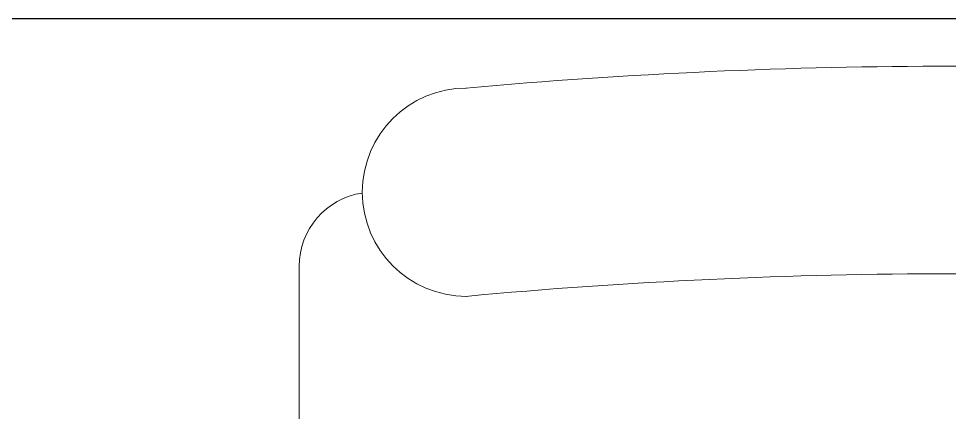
# Model space of a CAD drawing. Extents: x -178977 to 231842, y -29287 to 19916.
# Drawn here: x 26503.3 to 26817.1, y -2942.8 to -2810 of the extents above; entities that cross this region are included whole.
import ezdxf

# ---------------------------------------------------------------- set-up
doc = ezdxf.new("R2010")
doc.units = 0
doc.header["$LTSCALE"] = 0.25
doc.linetypes.add('DASHDOT', pattern=[25.4, 12.7, -6.35, 0, -6.35])
for name, color, linetype, lineweight in [('01-First Floor-FUR$0$Aluminum', 251, 'Continuous', 5), ('01-First Floor-FUR$0$LOADING', 253, 'Continuous', 5), ('01-First Floor-FUR$0$Walls', 251, 'Continuous', 5), ('E-LITE-CLNG-CNDT', 6, 'DASHDOT', 35)]:
    doc.layers.add(name, color=color, linetype=linetype, lineweight=lineweight)
doc.layers.add('01-First Floor-FUR$0$FALSE CEILING', color=251, linetype='Continuous')

# ---------------------------------------------------------------- blocks, each defined once
blk = doc.blocks.new('01-First Floor-FUR$0$GF21018-P')
at = {"color": 0}
blk.add_line((0.2204937210156821, 0.4756307261486727), (0.2204937210156821, 0.0674977280054634), dxfattribs=at)
for centre, radius, start, end in [((-4.0174444003e-06, 1.846735474002139), 1.776735474005004, 264.6945553321505, 275.3052680112835), ((0.1640881380565453, 0.0424977280054613), 0.0351139560901341, 270.0000000000001, 90), ((0.1954937210156835, 0.0674977280054634), 0.025, 278.5279241468623, 360), ((-3.2405935642e-06, 1.831363171438854), 1.831363171441721, 264.8532206013883, 275.1469821681523)]:
    blk.add_arc(centre, radius, start, end, dxfattribs=at)
blk = doc.blocks.new('01-First Floor-FUR$0$A$C37be4daf')
at = {"layer": '01-First Floor-FUR$0$Aluminum'}
blk.add_line((1416.012708463881, 598.2350409720093), (216.0127084634878, 598.2350409721257), dxfattribs=at)
blk = doc.blocks.new('01-First Floor-FUR')
at = {"layer": '01-First Floor-FUR$0$FALSE CEILING'}
blk.add_lwpolyline([(29375.99999988321, -6810.000000013722), (25875.99999988321, -6810.000000013722), (25875.99999988321, -2810.00000001378), (29375.99999988321, -2810.00000001378)], close=True, dxfattribs=at)
at = {"layer": '01-First Floor-FUR$0$Walls'}
blk.add_line((29375.99999988341, -2810.000000013679), (25875.99999988341, -2810.000000013679), dxfattribs=at)
at = {"rotation": 180}
blk.add_blockref('01-First Floor-FUR$0$A$C37be4daf', (27481.37520684748, -2211.764959041699), dxfattribs=at)
at = {"layer": '01-First Floor-FUR$0$LOADING', "extrusion": (2.240207019314477e-05, 7.774263848676232e-06, 0.9999999997188542), "xscale": 1000, "yscale": 1000, "zscale": 1000, "rotation": 179.9985892349693}
blk.add_blockref('01-First Floor-FUR$0$GF21018-P', (26818.37249052351, -2826.033992422558, 0.4562382525782608), dxfattribs=at)

msp = doc.modelspace()

# ---------------------------------------------------------------- block references
at = {"layer": 'E-LITE-CLNG-CNDT'}
msp.add_blockref('01-First Floor-FUR', (0, 0), dxfattribs=at)

doc.saveas('drawing.dxf')
